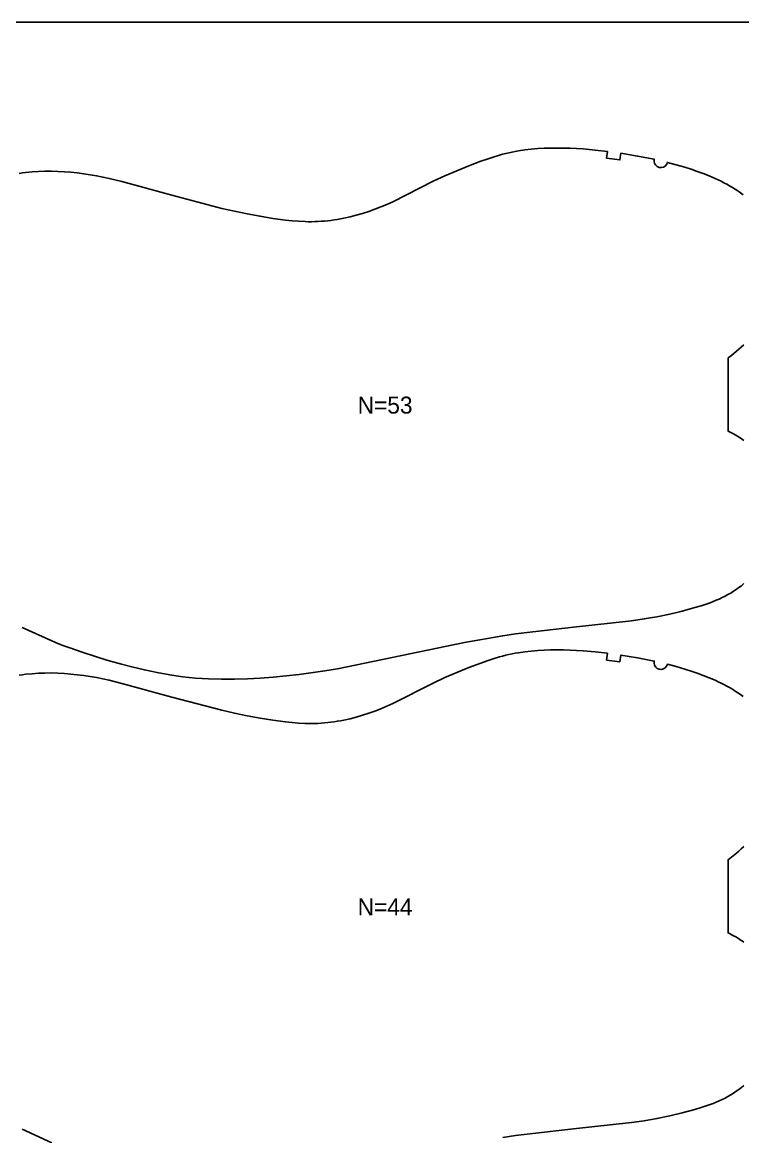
# Model space of a CAD drawing. Header units: inches. Extents: x 0 to 1954, y 0 to 1079.
# Drawn here: x 994.7 to 1206.9, y 750.5 to 1078.7 of the extents above; entities that cross this region are included whole.
import ezdxf

# ---------------------------------------------------------------- set-up
doc = ezdxf.new("R2010")
doc.units = ezdxf.units.IN

msp = doc.modelspace()

# ---------------------------------------------------------------- linework, layer by layer
at = {"layer": '1'}
msp.add_lwpolyline([(0, 0), (1954.0894, 0), (1954.0894, 1078.714), (0, 1078.714), (0, 0)], close=True, dxfattribs=at)
for points in [[(993.8118, 1034.2149), (994.7562, 1034.354), (995.7035, 1034.4742), (997.6042, 1034.6628), (999.5092, 1034.7894), (1001.4165, 1034.8566), (1003.3246, 1034.8654), (1005.2318, 1034.8171), (1007.1368, 1034.7132), (1009.0388, 1034.5575), (1010.9367, 1034.3543), (1012.8299, 1034.108), (1014.7175, 1033.8222), (1016.5985, 1033.4969), (1018.4717, 1033.1313), (1020.3361, 1032.7249), (1024.039, 1031.8019), (1038.7666, 1027.7751), (1053.5332, 1023.8933), (1057.2564, 1023.052), (1060.9957, 1022.2854), (1064.7488, 1021.5902), (1068.5144, 1020.9689), (1072.2967, 1020.4561), (1074.1955, 1020.2545), (1076.0984, 1020.1014), (1078.0041, 1020.0075), (1078.9576, 1019.986), (1079.9112, 1019.9834), (1080.8647, 1020.0006), (1081.8179, 1020.0375), (1082.7703, 1020.0938), (1083.7215, 1020.1692), (1084.6712, 1020.2632), (1085.619, 1020.3754), (1086.5645, 1020.5056), (1087.5074, 1020.6533), (1088.4472, 1020.8182), (1089.3839, 1020.9997), (1091.2472, 1021.4109), (1093.0963, 1021.8831), (1094.9303, 1022.4123), (1096.7481, 1022.9956), (1098.5476, 1023.6324), (1100.3267, 1024.3229), (1102.0832, 1025.0675), (1103.8164, 1025.8641), (1115.731, 1031.9076), (1119.1963, 1033.5071), (1122.7038, 1035.0135), (1126.2419, 1036.4444), (1129.8131, 1037.7926), (1131.6133, 1038.4296), (1133.4255, 1039.0302), (1135.2521, 1039.5816), (1136.1715, 1039.8351), (1137.0953, 1040.0715), (1138.0237, 1040.2898), (1138.9563, 1040.49), (1139.8929, 1040.6727), (1140.8328, 1040.8382), (1142.7211, 1041.1197), (1144.6176, 1041.3384), (1146.5193, 1041.4983), (1148.4245, 1041.6054), (1150.3321, 1041.6659), (1152.2408, 1041.686), (1154.1494, 1041.671), (1156.0573, 1041.6211), (1157.9637, 1041.5357), (1159.868, 1041.414), (1163.4606, 1041.0897), (1167.0446, 1040.6722), (1166.7947, 1038.6879), (1170.7218, 1038.1585), (1171.0088, 1040.1378), (1175.936, 1039.2932), (1180.8463, 1038.3556), (1180.8463, 1038.3556), (1180.803, 1037.7346), (1180.9529, 1037.1303), (1181.2812, 1036.6014), (1181.7563, 1036.1991), (1182.3321, 1035.9623), (1182.9528, 1035.9141), (1183.5583, 1036.0591), (1184.0898, 1036.3832), (1184.4959, 1036.8551), (1184.7372, 1037.429), (1187.307, 1036.7425), (1189.861, 1035.9977), (1191.6823, 1035.4257), (1193.4914, 1034.8166), (1195.2848, 1034.1645), (1197.059, 1033.4631), (1198.8105, 1032.7067), (1199.6764, 1032.3063), (1200.5349, 1031.8905), (1201.3856, 1031.4586), (1202.2279, 1031.0102), (1203.0612, 1030.5446), (1203.8849, 1030.0613), (1204.6984, 1029.5598), (1205.4998, 1029.0389), (1206.2872, 1028.4978), (1207.0588, 1027.9355)], [(1207.1947, 983.7197), (1206.4947, 983.0711), (1205.7822, 982.4364), (1205.0581, 981.8149), (1203.5778, 980.6098), (1202.5894, 979.8559), (1202.5894, 958.3115), (1203.1608, 958.0377), (1204.0074, 957.5978), (1204.8394, 957.1301), (1205.6554, 956.6346), (1206.454, 956.1116), (1206.8463, 955.8399), (1207.2339, 955.5614)], [(1207.2499, 913.3904), (1206.5076, 912.7907), (1205.7468, 912.2145), (1204.9686, 911.6619), (1204.1739, 911.1332), (1203.3636, 910.6287), (1202.5386, 910.1486), (1201.7001, 909.6931), (1200.8488, 909.2624), (1199.9858, 908.8568), (1199.1121, 908.4761), (1198.2287, 908.1184), (1197.3368, 907.7814), (1196.4376, 907.4629), (1194.6218, 906.8719), (1192.7906, 906.3272), (1189.1059, 905.3272), (1185.3956, 904.4358), (1181.6597, 903.6526), (1177.901, 902.9876), (1174.1237, 902.4438), (1157.0483, 900.5856), (1139.982, 898.646), (1136.2112, 898.0581), (1124.9452, 896.0097), (1087.5626, 888.2941), (1083.7968, 887.6724), (1076.2344, 886.6272), (1072.4416, 886.1996), (1068.6404, 885.8537), (1064.8327, 885.5876), (1061.0207, 885.3967), (1057.2054, 885.2821), (1053.388, 885.252), (1049.5723, 885.3369), (1047.6664, 885.433), (1045.7629, 885.5677), (1043.8626, 885.7416), (1041.9664, 885.9554), (1040.0751, 886.2094), (1038.189, 886.5009), (1034.4332, 887.1833), (1030.7, 887.9782), (1026.9883, 888.8682), (1023.9075, 889.6735), (1019.6272, 890.8884), (1012.3492, 893.1917), (1008.7393, 894.4358), (1006.9488, 895.0957), (1005.1726, 895.7912), (1003.4131, 896.5268), (994.73, 900.4918)], [(993.8118, 886.4229), (994.7562, 886.562), (995.7035, 886.6822), (997.6042, 886.8708), (999.5092, 886.9974), (1001.4165, 887.0646), (1003.3246, 887.0734), (1005.2318, 887.0251), (1007.1368, 886.9212), (1009.0388, 886.7655), (1010.9367, 886.5623), (1012.8299, 886.316), (1014.7175, 886.0302), (1016.5985, 885.7049), (1018.4717, 885.3393), (1020.3361, 884.9329), (1024.039, 884.0099), (1038.7666, 879.9831), (1053.5332, 876.1013), (1057.2564, 875.26), (1060.9957, 874.4934), (1064.7488, 873.7982), (1068.5144, 873.1769), (1072.2967, 872.6641), (1074.1955, 872.4625), (1076.0984, 872.3094), (1078.0041, 872.2155), (1078.9576, 872.194), (1079.9112, 872.1914), (1080.8647, 872.2086), (1081.8179, 872.2455), (1082.7703, 872.3018), (1083.7215, 872.3772), (1084.6712, 872.4712), (1085.619, 872.5834), (1086.5645, 872.7136), (1087.5074, 872.8613), (1088.4472, 873.0262), (1089.3839, 873.2077), (1091.2472, 873.6189), (1093.0963, 874.0911), (1094.9303, 874.6203), (1096.7481, 875.2036), (1098.5476, 875.8404), (1100.3267, 876.5309), (1102.0832, 877.2755), (1103.8164, 878.0721), (1115.731, 884.1156), (1119.1963, 885.7151), (1122.7038, 887.2215), (1126.2419, 888.6524), (1129.8131, 890.0006), (1131.6133, 890.6376), (1133.4255, 891.2382), (1135.2521, 891.7896), (1136.1715, 892.0431), (1137.0953, 892.2795), (1138.0237, 892.4978), (1138.9563, 892.698), (1139.8929, 892.8807), (1140.8328, 893.0462), (1142.7211, 893.3277), (1144.6176, 893.5464), (1146.5193, 893.7063), (1148.4245, 893.8134), (1150.3321, 893.8739), (1152.2408, 893.894), (1154.1494, 893.879), (1156.0573, 893.8291), (1157.9637, 893.7437), (1159.868, 893.622), (1163.4606, 893.2977), (1167.0446, 892.8802), (1166.7947, 890.8959), (1170.7218, 890.3665), (1171.0088, 892.3458), (1175.936, 891.5012), (1180.8463, 890.5636), (1180.8463, 890.5636), (1180.803, 889.9426), (1180.9529, 889.3383), (1181.2812, 888.8094), (1181.7563, 888.4071), (1182.3321, 888.1703), (1182.9528, 888.1221), (1183.5583, 888.2671), (1184.0898, 888.5912), (1184.4959, 889.0631), (1184.7372, 889.637), (1187.307, 888.9505), (1189.861, 888.2057), (1191.6823, 887.6337), (1193.4914, 887.0246), (1195.2848, 886.3725), (1197.059, 885.6711), (1198.8105, 884.9147), (1199.6764, 884.5143), (1200.5349, 884.0985), (1201.3856, 883.6666), (1202.2279, 883.2182), (1203.0612, 882.7526), (1203.8849, 882.2693), (1204.6984, 881.7678), (1205.4998, 881.2469), (1206.2872, 880.7058), (1207.0588, 880.1435)], [(1207.1947, 835.9277), (1206.4947, 835.2791), (1205.7822, 834.6444), (1205.0581, 834.0229), (1203.5778, 832.8178), (1202.5894, 832.0639), (1202.5894, 810.5195), (1203.1608, 810.2457), (1204.0074, 809.8058), (1204.8394, 809.3381), (1205.6554, 808.8426), (1206.454, 808.3196), (1206.8463, 808.0479), (1207.2339, 807.7694)], [(1207.2499, 765.5984), (1206.5076, 764.9987), (1205.7468, 764.4225), (1204.9686, 763.8699), (1204.1739, 763.3412), (1203.3636, 762.8367), (1202.5386, 762.3566), (1201.7001, 761.9011), (1200.8488, 761.4704), (1199.9858, 761.0648), (1199.1121, 760.6841), (1198.2287, 760.3264), (1197.3368, 759.9894), (1196.4376, 759.6709), (1194.6218, 759.0799), (1192.7906, 758.5352), (1189.1059, 757.5352), (1185.3956, 756.6438), (1181.6597, 755.8606), (1177.901, 755.1956), (1174.1237, 754.6518), (1157.0483, 752.7936), (1139.982, 750.854), (1136.2112, 750.2661)], [(1003.4131, 748.7348), (994.73, 752.6998)]]:
    msp.add_lwpolyline(points, dxfattribs=at)

# ---------------------------------------------------------------- texts
for s, p in [('N=53', (1093.4947, 963.469)), ('N=44', (1093.4947, 815.677))]:
    msp.add_text(s, height=5, dxfattribs=at).set_placement(p)

doc.saveas('drawing.dxf')
